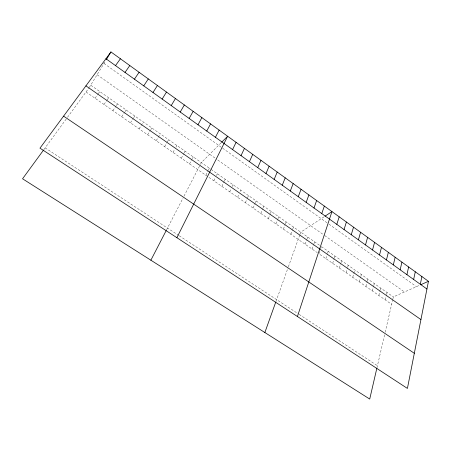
<?xml version="1.0" encoding="UTF-8"?>
<svg xmlns="http://www.w3.org/2000/svg" width="451" height="451" viewBox="0 0 451 451"><rect width="100%" height="100%" fill="white"/><g stroke="black" fill="none" stroke-linecap="round" stroke-linejoin="round"><path stroke-width="0.34" stroke-dasharray="2.25 1.69" d="M376.963 367.751L384.72 334.225M385.182 332.212L392.725 299.611M392.883 298.934L393.351 296.916L419.988 285.066M385.267 299.898L386.394 295.191M386.558 294.52L387.043 292.502M378.857 295.444L380.018 290.743M380.187 290.072L380.683 288.054M372.396 290.951L373.597 286.261M373.772 285.59L374.285 283.578M365.891 286.436L367.131 281.745M367.311 281.08L367.841 279.068M359.34 281.881L360.62 277.202M360.8 276.531L361.347 274.529M352.744 277.297L354.813 269.952M346.097 272.68L347.45 268.012M347.648 267.347L348.228 265.346M339.4 268.029L340.798 263.367M340.995 262.702L341.599 260.706M332.658 263.345L334.095 258.694M334.304 258.028L334.918 256.033M325.864 258.62L327.347 253.981M327.556 253.315L328.187 251.331M319.894 251.218L319.026 253.868L391.637 304.324M320.762 248.574L321.197 247.249M312.131 249.082L313.693 244.453M313.919 243.794L314.584 241.809M305.186 244.256L306.793 239.639M307.024 238.979L307.712 237M275.973 301.482L287.941 268.046M288.375 266.823L299.842 234.785M300.078 234.131L300.783 232.158L323.897 216.914M290.827 234.278L292.519 229.677M292.761 229.023L293.488 227.05M283.403 229.119L285.145 224.53M285.393 223.876L286.137 221.909M275.916 223.916L277.709 219.344M277.963 218.69L278.729 216.728M268.379 218.679L270.211 214.112M270.476 213.458L271.265 211.502M260.774 213.396L262.662 208.841M262.933 208.193L263.739 206.237M253.112 208.074L255.142 203.311M255.396 202.719L256.157 200.932M245.389 202.708L247.21 198.553M247.469 197.961L248.512 195.587M237.609 197.296L239.205 193.744M240.276 191.382L240.806 190.198M229.762 191.844L231.126 188.896M232.22 186.534L233.043 184.763M221.853 186.348L224.091 181.64M224.373 181.054L225.212 179.284M213.875 180.806L215.313 177.874M216.463 175.529L217.326 173.765M205.836 175.225L208.193 170.54M208.486 169.959L209.371 168.2M166.549 229.88L183.055 197.978M183.991 196.168L200.148 164.925M200.447 164.344L201.355 162.591L221.08 142.826M189.561 163.916L192.036 159.265M192.34 158.684L193.27 156.937M181.325 158.188L183.856 153.554M184.171 152.974L185.119 151.237M173.015 152.421L174.638 149.529M175.935 147.223L176.905 145.487M164.643 146.598L166.966 142.572M167.293 141.997L168.623 139.692M156.198 140.735L160.268 133.851M89.264 87.533L105.731 60.614M147.68 134.815L150.459 130.243M150.809 129.674L151.846 127.96M139.094 128.851L143.356 122.018M130.435 122.83L133.344 118.297M133.705 117.728L134.798 116.031M121.702 116.764L124.673 112.248M125.045 111.685L126.162 109.988M112.897 110.647L115.935 106.148M116.313 105.585L117.457 103.899M104.012 104.474L106.735 100.556M107.124 99.992L108.674 97.754M95.054 98.25L97.833 94.349M98.233 93.791L99.818 91.559M43.972 149.484L66.258 118.996M67.492 117.316L88.858 88.086M45.145 147.877L178.652 235.405M179.239 235.788L298.59 314.031M299.165 314.403L377.431 365.716M86.023 91.97L317.301 252.673M90.888 85.312L210.504 168.995M211.074 169.396L319.708 245.395M321.411 246.59L393.351 296.916M97.207 74.798L216.722 159.259M217.81 160.032L324.122 235.163M324.658 235.54L404.485 291.96M104.018 63.461L327.832 223.369M328.926 224.147L416.414 286.656"/><path stroke-width="0.68" d="M428.45 281.3L407.416 388.429L39.964 148.165L110.94 51.938L428.45 281.3L420.586 284.801M420.315 284.271L421.894 276.559M413.64 279.485L415.281 271.79M406.92 274.659L408.623 266.981M376.805 368.428L369.719 399.062L22.55 178.782L43.578 150.02M400.15 269.805L401.92 262.132M393.323 264.906L395.161 257.25M386.445 259.973L388.35 252.334M379.517 255.001L381.49 247.374M372.537 249.995L374.572 242.384M365.502 244.949L367.61 237.35M358.41 239.859L360.586 232.276M351.261 234.734L353.516 227.169M344.062 229.565L346.385 222.016M336.801 224.361L339.197 216.83M297.423 316.512L331.959 211.598L324.957 216.215M321.777 213.582L324.331 206.084M314.003 208.007L316.636 200.526M264.861 332.528L275.753 302.097M306.167 202.381L308.884 194.928M298.263 196.709L301.059 189.279M290.292 190.993L293.178 183.58M282.253 185.226L285.224 177.835M274.152 179.413L277.207 172.045M265.977 173.55L269.123 166.205M257.73 167.637L260.966 160.314M249.414 161.667L252.74 154.372M241.026 155.651L244.448 148.379M232.569 149.585L236.082 142.336M176.882 237.694L227.648 136.241L221.576 142.324M215.426 137.284L219.135 130.097M150.871 260.204L166.239 230.484M206.744 131.055L210.549 123.895M197.983 124.769L201.89 117.638M189.144 118.433L193.158 111.329M180.225 112.034L184.341 104.959M106.413 59.476L110.94 51.938M171.228 105.579L175.45 98.538M162.151 99.068L166.481 92.06M152.99 92.5L157.433 85.521M143.751 85.865L148.3 78.925M134.426 79.179L139.088 72.273M125.012 72.425L129.792 65.553M115.512 65.609L120.411 58.777M63.58 116.149L414.311 353.296M85.932 85.848L420.935 319.579M105.929 58.731L426.934 289.018"/></g></svg>
